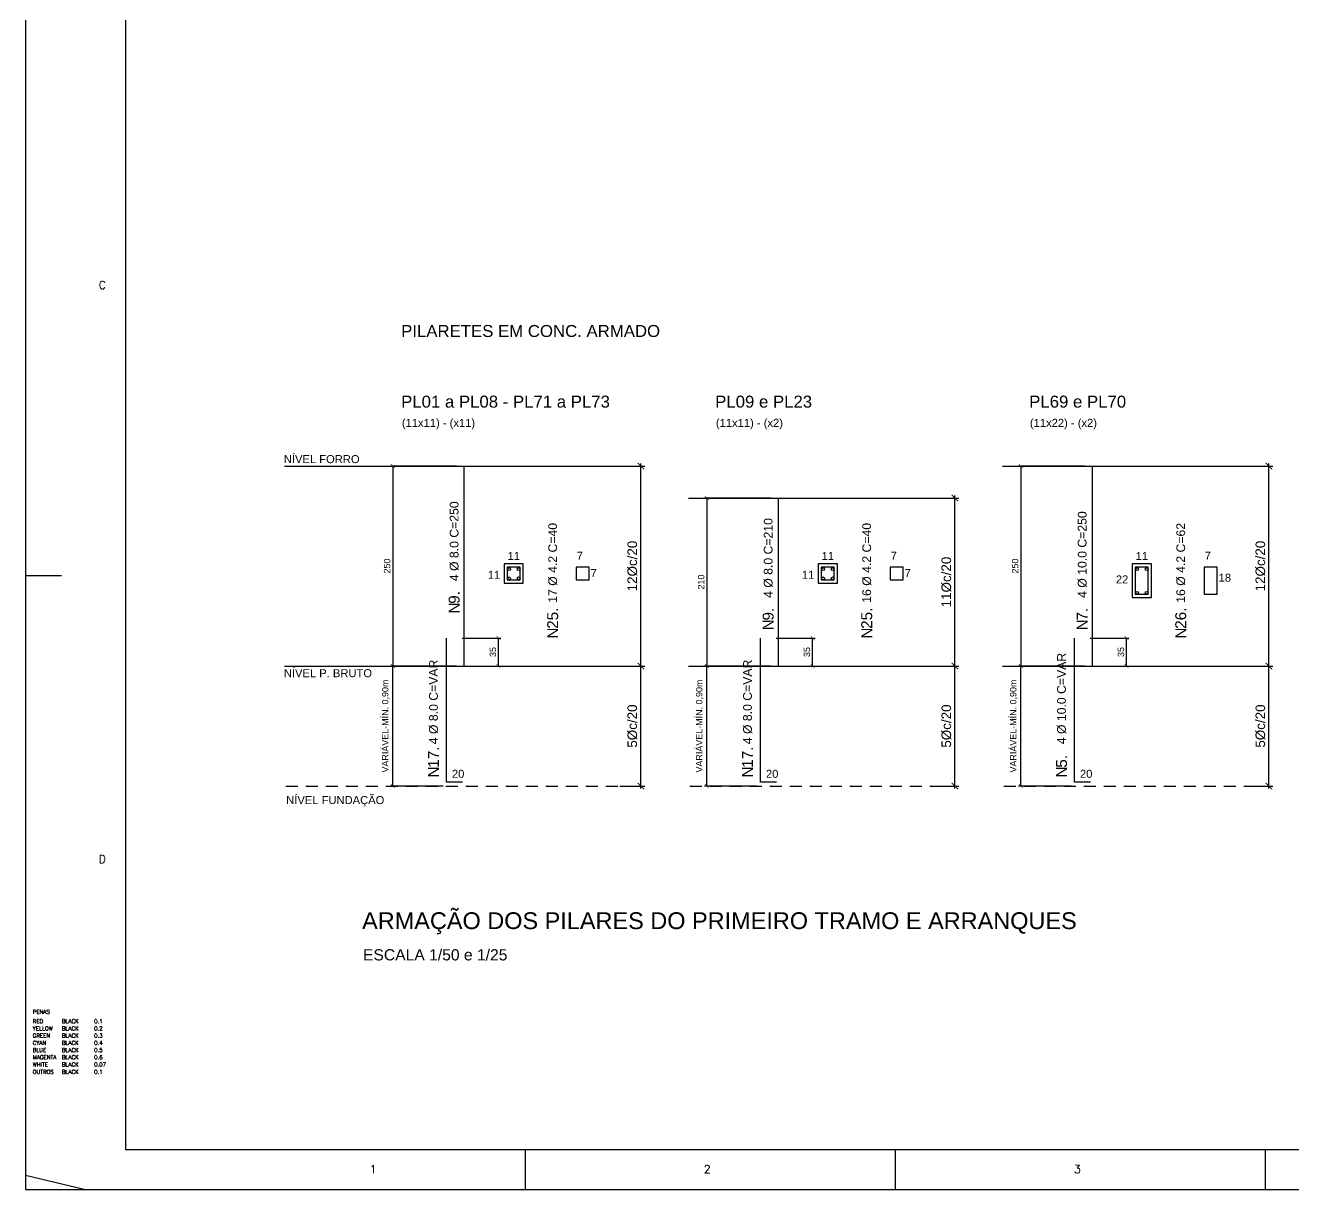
# Model space of a CAD drawing. Header units: millimetres. Extents: x 3659 to 3792, y 1361 to 1391.
# Drawn here: x 3736.16 to 3752.02, y 1360.95 to 1375.5 of the extents above; entities that cross this region are included whole.
import ezdxf
from ezdxf.enums import TextEntityAlignment as Align

# ---------------------------------------------------------------- set-up
doc = ezdxf.new("R2010")
doc.units = ezdxf.units.MM
doc.linetypes.add('HIDDENX2', pattern=[0.75, 0.5, -0.25])
for name, color, linetype in [('Armadura', 5, 'Continuous'), ('Cota', 7, 'Continuous'), ('DESCR-FERRO', 2, 'Continuous'), ('Ferragem', 4, 'Continuous'), ('Forma', 2, 'Continuous'), ('MATRIZ', 8, 'Continuous'), ('Moldura', 2, 'Continuous'), ('PILAR', 5, 'Continuous'), ('T-POSIÇÃO', 3, 'Continuous'), ('Texto 1', 2, 'Continuous'), ('Texto 2', 4, 'Continuous')]:
    doc.layers.add(name, color=color, linetype=linetype)
doc.styles.add('maloca 1', font='romans.shx')
doc.styles.add('ROMANS', font='arial.ttf')
doc.styles.get("Standard").update_dxf_attribs({"font": 'arial.ttf'})
doc.dimstyles.new('ESC-50JR', dxfattribs={"dimtxt": 0.1, "dimasz": 0.05, "dimexe": 0.03, "dimexo": 0, "dimgap": 0.03, "dimtad": 1, "dimlfac": 100, "dimdsep": 46, "dimtxsty": 'ROMANS', "dimblk1": 'DOTSMALL', "dimblk2": 'DOTSMALL', "dimsah": 1, "dimcen": 0.09, "dimclrd": 1, "dimclre": 1, "dimclrt": 2, "dimadec": 0, "dimazin": 0, "dimtfac": 1, "dimtdec": 4, "dimtmove": 0, "dimatfit": 3, "dimldrblk": 'DOTSMALL', "dimfxl": 0, "dimtolj": 1, "dimtzin": 0, "dimarcsym": 0})
doc.dimstyles.new('ISO-25', dxfattribs={"dimtxt": 2.5, "dimasz": 2.5, "dimexe": 1.25, "dimexo": 0.625, "dimtad": 1, "dimtxsty": 'Standard', "dimcen": 2.5, "dimadec": 0, "dimazin": 0, "dimtfac": 1, "dimtmove": 0, "dimatfit": 3, "dimfxl": 0, "dimarcsym": 0})

# ---------------------------------------------------------------- blocks, each defined once
blk = doc.blocks.new('_ArchTick')
at = {"color": 0, "linetype": 'ByBlock', "const_width": 0.15}
blk.add_lwpolyline([(-0.5, -0.5), (0.5, 0.5)], dxfattribs=at)
blk = doc.blocks.new('*D120')
at = {"color": 1, "lineweight": -2, "transparency": 16777216}
for p, q in [((3741.384, 1367.493), (3740.726, 1367.493)), ((3740.756, 1365.993), (3740.756, 1367.493)), ((3741.384, 1365.993), (3740.726, 1365.993))]:
    blk.add_line(p, q, dxfattribs=at)
at = {"layer": 'DEFPOINTS', "color": 0, "transparency": 16777216}
for p in [(3740.756, 1367.493), (3741.384, 1367.493), (3741.384, 1365.993)]:
    blk.add_point(p, dxfattribs=at)
at = {"color": 1, "lineweight": -2, "transparency": 16777216, "xscale": 0.05, "yscale": 0.05, "zscale": 0.05}
for p, rotation in [((3740.756, 1367.493), 90), ((3740.756, 1365.993), 270)]:
    blk.add_blockref('_ArchTick', p, dxfattribs=dict(at, rotation=rotation))
at = {"color": 2, "transparency": 16777216, "insert": (3740.668, 1366.743), "char_height": 0.08, "attachment_point": 5, "rotation": 90, "style": 'ROMANS'}
blk.add_mtext('\\A1;VARIÁVEL-MÍN. 0,90m', dxfattribs=at)
blk = doc.blocks.new('_DOTSMALL')
at = {"color": 0, "linetype": 'ByBlock', "const_width": 0.5}
blk.add_lwpolyline([(-0.0625, 0, 1), (0.0625, 0, 1)], format="xyb", close=True, dxfattribs=at)
blk = doc.blocks.new('*D121')
at = {"color": 1, "lineweight": -2, "transparency": 16777216}
for p, q in [((3741.554, 1369.993), (3740.726, 1369.993)), ((3740.756, 1369.993), (3740.756, 1367.493)), ((3741.554, 1367.493), (3740.726, 1367.493))]:
    blk.add_line(p, q, dxfattribs=at)
at = {"layer": 'DEFPOINTS', "color": 0, "transparency": 16777216}
for p in [(3741.554, 1369.993), (3740.756, 1367.493), (3741.554, 1367.493)]:
    blk.add_point(p, dxfattribs=at)
at = {"color": 1, "lineweight": -2, "transparency": 16777216, "xscale": 0.05, "yscale": 0.05, "zscale": 0.05}
for p, rotation in [((3740.756, 1369.993), 90), ((3740.756, 1367.493), 270)]:
    blk.add_blockref('_ArchTick', p, dxfattribs=dict(at, rotation=rotation))
at = {"color": 2, "transparency": 16777216, "insert": (3740.685, 1368.743), "char_height": 0.08, "attachment_point": 5, "rotation": 90, "style": 'ROMANS'}
blk.add_mtext('\\A1;250', dxfattribs=at)
blk = doc.blocks.new('*D122')
at = {"color": 1, "lineweight": -2, "transparency": 16777216}
for p, q in [((3741.621, 1367.843), (3742.108, 1367.843)), ((3742.078, 1367.493), (3742.078, 1367.843)), ((3741.621, 1367.493), (3742.108, 1367.493))]:
    blk.add_line(p, q, dxfattribs=at)
at = {"layer": 'DEFPOINTS', "color": 0, "transparency": 16777216}
for p in [(3741.621, 1367.843), (3742.078, 1367.843), (3741.621, 1367.493)]:
    blk.add_point(p, dxfattribs=at)
at = {"color": 1, "lineweight": -2, "transparency": 16777216, "xscale": 0.05, "yscale": 0.05, "zscale": 0.05}
for p, rotation in [((3742.078, 1367.843), 90), ((3742.078, 1367.493), 270)]:
    blk.add_blockref('_ArchTick', p, dxfattribs=dict(at, rotation=rotation))
at = {"color": 2, "transparency": 16777216, "insert": (3742.007, 1367.668), "char_height": 0.08, "attachment_point": 5, "rotation": 90, "style": 'ROMANS'}
blk.add_mtext('\\A1;35', dxfattribs=at)
blk = doc.blocks.new('FERRO')
at = {"layer": 'DESCR-FERRO', "style": 'ROMANS', "flags": 1}
blk.add_attdef('REPETICAO', (6.94, 1.92), '', height=2, dxfattribs=at)
at = {"layer": 'DESCR-FERRO', "style": 'ROMANS'}
blk.add_attdef('DESCRICAO', (6.94, -1), '', height=2, dxfattribs=at)
at = {"layer": 'T-POSIÇÃO', "style": 'ROMANS'}
blk.add_text('N', height=2.5, dxfattribs=at).set_placement((0, 0), align=Align.MIDDLE)
blk.add_attdef('00', (0.98, -1.25), '', height=2.5, dxfattribs=at)
blk = doc.blocks.new('*D123')
at = {"layer": 'Cota', "color": 1, "lineweight": -2, "transparency": 16777216}
for p, q in [((3743.593, 1367.493), (3743.906, 1367.493)), ((3743.856, 1365.963), (3743.856, 1367.523)), ((3743.593, 1365.993), (3743.906, 1365.993))]:
    blk.add_line(p, q, dxfattribs=at)
at = {"layer": 'DEFPOINTS', "color": 0, "transparency": 16777216}
for p in [(3743.563, 1367.493), (3743.856, 1367.493), (3743.563, 1365.993)]:
    blk.add_point(p, dxfattribs=at)
at = {"layer": 'Cota', "color": 1, "lineweight": -2, "transparency": 16777216, "xscale": 0.08, "yscale": 0.08, "zscale": 0.08}
for p, rotation in [((3743.856, 1367.493), 90), ((3743.856, 1365.993), 270)]:
    blk.add_blockref('_ArchTick', p, dxfattribs=dict(at, rotation=rotation))
at = {"layer": 'Cota', "color": 2, "transparency": 16777216, "insert": (3743.751, 1366.743), "char_height": 0.12, "attachment_point": 5, "rotation": 90, "style": 'ROMANS'}
blk.add_mtext('5%%Cc/20', dxfattribs=at)
blk = doc.blocks.new('*D124')
at = {"layer": 'Cota', "color": 1, "lineweight": -2, "transparency": 16777216}
for p, q in [((3743.593, 1369.993), (3743.906, 1369.993)), ((3743.856, 1367.463), (3743.856, 1370.023)), ((3743.593, 1367.493), (3743.906, 1367.493))]:
    blk.add_line(p, q, dxfattribs=at)
at = {"layer": 'DEFPOINTS', "color": 0, "transparency": 16777216}
for p in [(3743.563, 1369.993), (3743.856, 1369.993), (3743.563, 1367.493)]:
    blk.add_point(p, dxfattribs=at)
at = {"layer": 'Cota', "color": 1, "lineweight": -2, "transparency": 16777216, "xscale": 0.08, "yscale": 0.08, "zscale": 0.08}
for p, rotation in [((3743.856, 1369.993), 90), ((3743.856, 1367.493), 270)]:
    blk.add_blockref('_ArchTick', p, dxfattribs=dict(at, rotation=rotation))
at = {"layer": 'Cota', "color": 2, "transparency": 16777216, "insert": (3743.751, 1368.743), "char_height": 0.12, "attachment_point": 5, "rotation": 90, "style": 'ROMANS'}
blk.add_mtext('12%%Cc/20', dxfattribs=at)
blk = doc.blocks.new('*D128')
at = {"color": 1, "lineweight": -2, "transparency": 16777216}
for p, q in [((3745.309, 1367.493), (3744.651, 1367.493)), ((3744.681, 1365.993), (3744.681, 1367.493)), ((3745.309, 1365.993), (3744.651, 1365.993))]:
    blk.add_line(p, q, dxfattribs=at)
at = {"layer": 'DEFPOINTS', "color": 0, "transparency": 16777216}
for p in [(3744.681, 1367.493), (3745.309, 1367.493), (3745.309, 1365.993)]:
    blk.add_point(p, dxfattribs=at)
at = {"color": 1, "lineweight": -2, "transparency": 16777216, "xscale": 0.05, "yscale": 0.05, "zscale": 0.05}
for p, rotation in [((3744.681, 1367.493), 90), ((3744.681, 1365.993), 270)]:
    blk.add_blockref('_ArchTick', p, dxfattribs=dict(at, rotation=rotation))
at = {"color": 2, "transparency": 16777216, "insert": (3744.593, 1366.743), "char_height": 0.08, "attachment_point": 5, "rotation": 90, "style": 'ROMANS'}
blk.add_mtext('\\A1;VARIÁVEL-MÍN. 0,90m', dxfattribs=at)
blk = doc.blocks.new('*D129')
at = {"color": 1, "lineweight": -2, "transparency": 16777216}
for p, q in [((3745.479, 1369.593), (3744.651, 1369.593)), ((3744.681, 1369.593), (3744.681, 1367.493)), ((3745.479, 1367.493), (3744.651, 1367.493))]:
    blk.add_line(p, q, dxfattribs=at)
at = {"layer": 'DEFPOINTS', "color": 0, "transparency": 16777216}
for p in [(3745.479, 1369.593), (3744.681, 1367.493), (3745.479, 1367.493)]:
    blk.add_point(p, dxfattribs=at)
at = {"color": 1, "lineweight": -2, "transparency": 16777216, "xscale": 0.05, "yscale": 0.05, "zscale": 0.05}
for p, rotation in [((3744.681, 1369.593), 90), ((3744.681, 1367.493), 270)]:
    blk.add_blockref('_ArchTick', p, dxfattribs=dict(at, rotation=rotation))
at = {"color": 2, "transparency": 16777216, "insert": (3744.61, 1368.543), "char_height": 0.08, "attachment_point": 5, "rotation": 90, "style": 'ROMANS'}
blk.add_mtext('\\A1;210', dxfattribs=at)
blk = doc.blocks.new('*D125')
at = {"color": 1, "lineweight": -2, "transparency": 16777216}
for p, q in [((3745.546, 1367.843), (3746.033, 1367.843)), ((3746.003, 1367.493), (3746.003, 1367.843)), ((3745.546, 1367.493), (3746.033, 1367.493))]:
    blk.add_line(p, q, dxfattribs=at)
at = {"layer": 'DEFPOINTS', "color": 0, "transparency": 16777216}
for p in [(3745.546, 1367.843), (3746.003, 1367.843), (3745.546, 1367.493)]:
    blk.add_point(p, dxfattribs=at)
at = {"color": 1, "lineweight": -2, "transparency": 16777216, "xscale": 0.05, "yscale": 0.05, "zscale": 0.05}
for p, rotation in [((3746.003, 1367.843), 90), ((3746.003, 1367.493), 270)]:
    blk.add_blockref('_ArchTick', p, dxfattribs=dict(at, rotation=rotation))
at = {"color": 2, "transparency": 16777216, "insert": (3745.932, 1367.668), "char_height": 0.08, "attachment_point": 5, "rotation": 90, "style": 'ROMANS'}
blk.add_mtext('\\A1;35', dxfattribs=at)
blk = doc.blocks.new('*D126')
at = {"layer": 'Cota', "color": 1, "lineweight": -2, "transparency": 16777216}
for p, q in [((3747.518, 1367.493), (3747.831, 1367.493)), ((3747.781, 1365.963), (3747.781, 1367.523)), ((3747.518, 1365.993), (3747.831, 1365.993))]:
    blk.add_line(p, q, dxfattribs=at)
at = {"layer": 'DEFPOINTS', "color": 0, "transparency": 16777216}
for p in [(3747.488, 1367.493), (3747.781, 1367.493), (3747.488, 1365.993)]:
    blk.add_point(p, dxfattribs=at)
at = {"layer": 'Cota', "color": 1, "lineweight": -2, "transparency": 16777216, "xscale": 0.08, "yscale": 0.08, "zscale": 0.08}
for p, rotation in [((3747.781, 1367.493), 90), ((3747.781, 1365.993), 270)]:
    blk.add_blockref('_ArchTick', p, dxfattribs=dict(at, rotation=rotation))
at = {"layer": 'Cota', "color": 2, "transparency": 16777216, "insert": (3747.676, 1366.743), "char_height": 0.12, "attachment_point": 5, "rotation": 90, "style": 'ROMANS'}
blk.add_mtext('5%%Cc/20', dxfattribs=at)
blk = doc.blocks.new('*D127')
at = {"layer": 'Cota', "color": 1, "lineweight": -2, "transparency": 16777216}
for p, q in [((3747.781, 1367.463), (3747.781, 1369.623)), ((3747.518, 1369.593), (3747.831, 1369.593)), ((3747.518, 1367.493), (3747.831, 1367.493))]:
    blk.add_line(p, q, dxfattribs=at)
at = {"layer": 'DEFPOINTS', "color": 0, "transparency": 16777216}
for p in [(3747.488, 1369.593), (3747.781, 1369.593), (3747.488, 1367.493)]:
    blk.add_point(p, dxfattribs=at)
at = {"layer": 'Cota', "color": 1, "lineweight": -2, "transparency": 16777216, "xscale": 0.08, "yscale": 0.08, "zscale": 0.08}
for p, rotation in [((3747.781, 1369.593), 90), ((3747.781, 1367.493), 270)]:
    blk.add_blockref('_ArchTick', p, dxfattribs=dict(at, rotation=rotation))
at = {"layer": 'Cota', "color": 2, "transparency": 16777216, "insert": (3747.676, 1368.543), "char_height": 0.12, "attachment_point": 5, "rotation": 90, "style": 'ROMANS'}
blk.add_mtext('11%%Cc/20', dxfattribs=at)
blk = doc.blocks.new('*D130')
at = {"color": 1, "lineweight": -2, "transparency": 16777216}
for p, q in [((3749.234, 1367.493), (3748.576, 1367.493)), ((3748.606, 1365.993), (3748.606, 1367.493)), ((3749.234, 1365.993), (3748.576, 1365.993))]:
    blk.add_line(p, q, dxfattribs=at)
at = {"layer": 'DEFPOINTS', "color": 0, "transparency": 16777216}
for p in [(3748.606, 1367.493), (3749.234, 1367.493), (3749.234, 1365.993)]:
    blk.add_point(p, dxfattribs=at)
at = {"color": 1, "lineweight": -2, "transparency": 16777216, "xscale": 0.05, "yscale": 0.05, "zscale": 0.05}
for p, rotation in [((3748.606, 1367.493), 90), ((3748.606, 1365.993), 270)]:
    blk.add_blockref('_ArchTick', p, dxfattribs=dict(at, rotation=rotation))
at = {"color": 2, "transparency": 16777216, "insert": (3748.518, 1366.743), "char_height": 0.08, "attachment_point": 5, "rotation": 90, "style": 'ROMANS'}
blk.add_mtext('\\A1;VARIÁVEL-MÍN. 0,90m', dxfattribs=at)
blk = doc.blocks.new('*D131')
at = {"color": 1, "lineweight": -2, "transparency": 16777216}
for p, q in [((3749.403, 1369.993), (3748.576, 1369.993)), ((3748.606, 1369.993), (3748.606, 1367.493)), ((3749.403, 1367.493), (3748.576, 1367.493))]:
    blk.add_line(p, q, dxfattribs=at)
at = {"layer": 'DEFPOINTS', "color": 0, "transparency": 16777216}
for p in [(3749.403, 1369.993), (3748.606, 1367.493), (3749.403, 1367.493)]:
    blk.add_point(p, dxfattribs=at)
at = {"color": 1, "lineweight": -2, "transparency": 16777216, "xscale": 0.05, "yscale": 0.05, "zscale": 0.05}
for p, rotation in [((3748.606, 1369.993), 90), ((3748.606, 1367.493), 270)]:
    blk.add_blockref('_ArchTick', p, dxfattribs=dict(at, rotation=rotation))
at = {"color": 2, "transparency": 16777216, "insert": (3748.535, 1368.743), "char_height": 0.08, "attachment_point": 5, "rotation": 90, "style": 'ROMANS'}
blk.add_mtext('\\A1;250', dxfattribs=at)
blk = doc.blocks.new('*D132')
at = {"color": 1, "lineweight": -2, "transparency": 16777216}
for p, q in [((3749.471, 1367.843), (3749.957, 1367.843)), ((3749.927, 1367.493), (3749.927, 1367.843)), ((3749.471, 1367.493), (3749.957, 1367.493))]:
    blk.add_line(p, q, dxfattribs=at)
at = {"layer": 'DEFPOINTS', "color": 0, "transparency": 16777216}
for p in [(3749.471, 1367.843), (3749.927, 1367.843), (3749.471, 1367.493)]:
    blk.add_point(p, dxfattribs=at)
at = {"color": 1, "lineweight": -2, "transparency": 16777216, "xscale": 0.05, "yscale": 0.05, "zscale": 0.05}
for p, rotation in [((3749.927, 1367.843), 90), ((3749.927, 1367.493), 270)]:
    blk.add_blockref('_ArchTick', p, dxfattribs=dict(at, rotation=rotation))
at = {"color": 2, "transparency": 16777216, "insert": (3749.857, 1367.668), "char_height": 0.08, "attachment_point": 5, "rotation": 90, "style": 'ROMANS'}
blk.add_mtext('\\A1;35', dxfattribs=at)
blk = doc.blocks.new('*D133')
at = {"layer": 'Cota', "color": 1, "lineweight": -2, "transparency": 16777216}
for p, q in [((3751.443, 1367.493), (3751.756, 1367.493)), ((3751.706, 1365.963), (3751.706, 1367.523)), ((3751.443, 1365.993), (3751.756, 1365.993))]:
    blk.add_line(p, q, dxfattribs=at)
at = {"layer": 'DEFPOINTS', "color": 0, "transparency": 16777216}
for p in [(3751.413, 1367.493), (3751.706, 1367.493), (3751.413, 1365.993)]:
    blk.add_point(p, dxfattribs=at)
at = {"layer": 'Cota', "color": 1, "lineweight": -2, "transparency": 16777216, "xscale": 0.08, "yscale": 0.08, "zscale": 0.08}
for p, rotation in [((3751.706, 1367.493), 90), ((3751.706, 1365.993), 270)]:
    blk.add_blockref('_ArchTick', p, dxfattribs=dict(at, rotation=rotation))
at = {"layer": 'Cota', "color": 2, "transparency": 16777216, "insert": (3751.601, 1366.743), "char_height": 0.12, "attachment_point": 5, "rotation": 90, "style": 'ROMANS'}
blk.add_mtext('5%%Cc/20', dxfattribs=at)
blk = doc.blocks.new('*D134')
at = {"layer": 'Cota', "color": 1, "lineweight": -2, "transparency": 16777216}
for p, q in [((3751.443, 1369.993), (3751.756, 1369.993)), ((3751.706, 1367.463), (3751.706, 1370.023)), ((3751.443, 1367.493), (3751.756, 1367.493))]:
    blk.add_line(p, q, dxfattribs=at)
at = {"layer": 'DEFPOINTS', "color": 0, "transparency": 16777216}
for p in [(3751.413, 1369.993), (3751.706, 1369.993), (3751.413, 1367.493)]:
    blk.add_point(p, dxfattribs=at)
at = {"layer": 'Cota', "color": 1, "lineweight": -2, "transparency": 16777216, "xscale": 0.08, "yscale": 0.08, "zscale": 0.08}
for p, rotation in [((3751.706, 1369.993), 90), ((3751.706, 1367.493), 270)]:
    blk.add_blockref('_ArchTick', p, dxfattribs=dict(at, rotation=rotation))
at = {"layer": 'Cota', "color": 2, "transparency": 16777216, "insert": (3751.601, 1368.743), "char_height": 0.12, "attachment_point": 5, "rotation": 90, "style": 'ROMANS'}
blk.add_mtext('12%%Cc/20', dxfattribs=at)

msp = doc.modelspace()

# ---------------------------------------------------------------- linework, layer by layer
at = {"layer": 'Ferragem'}
for points in [[(3741.649824, 1367.492865), (3741.649824, 1367.492865), (3741.649824, 1369.992865)], [(3749.499652, 1367.492865), (3749.499652, 1367.492865), (3749.499652, 1369.992865)], [(3745.574738, 1367.492865), (3745.574738, 1367.492865), (3745.574738, 1369.592865)], [(3741.625283, 1366.041265), (3741.425283, 1366.041265), (3741.425283, 1367.842865)], [(3745.550197, 1366.041265), (3745.350197, 1366.041265), (3745.350197, 1367.842865)], [(3749.475111, 1366.041265), (3749.275111, 1366.041265), (3749.275111, 1367.842865)]]:
    msp.add_lwpolyline(points, dxfattribs=at)
for points in [[(3742.186394, 1368.570604), (3742.347272, 1368.570604), (3742.347272, 1368.730604), (3742.186394, 1368.730604)], [(3743.048624, 1368.570604), (3743.209502, 1368.570604), (3743.209502, 1368.730604), (3743.048624, 1368.730604)], [(3746.111308, 1368.570604), (3746.272186, 1368.570604), (3746.272186, 1368.730604), (3746.111308, 1368.730604)], [(3746.973538, 1368.570604), (3747.134416, 1368.570604), (3747.134416, 1368.730604), (3746.973538, 1368.730604)], [(3750.036222, 1368.390604), (3750.1971, 1368.390604), (3750.1971, 1368.730604), (3750.036222, 1368.730604)], [(3750.898451, 1368.390604), (3751.05933, 1368.390604), (3751.05933, 1368.730604), (3750.898451, 1368.730604)]]:
    msp.add_lwpolyline(points, close=True, dxfattribs=at)
for centre in [(3742.208594, 1368.705432), (3742.328894, 1368.705432), (3746.133508, 1368.705432), (3746.253808, 1368.705432), (3750.058422, 1368.705432), (3750.178722, 1368.705432), (3742.208594, 1368.588815), (3742.328894, 1368.588815), (3746.133508, 1368.588815), (3746.253808, 1368.588815), (3750.058422, 1368.408815), (3750.178722, 1368.408815)]:
    msp.add_circle(centre, 0.0175, dxfattribs=at)
at = {"layer": 'Forma'}
for points in [[(3742.146394, 1368.530604), (3742.387272, 1368.530604), (3742.387272, 1368.770604), (3742.146394, 1368.770604)], [(3746.071308, 1368.530604), (3746.312186, 1368.530604), (3746.312186, 1368.770604), (3746.071308, 1368.770604)], [(3749.996222, 1368.350604), (3750.2371, 1368.350604), (3750.2371, 1368.770604), (3749.996222, 1368.770604)]]:
    msp.add_lwpolyline(points, close=True, dxfattribs=at)
at = {"layer": 'Moldura', "color": 1}
for p, q in [((3736.163253, 1368.623453), (3736.613253, 1368.623453)), ((3742.408571, 1361.448453), (3742.408571, 1360.948453)), ((3747.033571, 1361.448453), (3747.033571, 1360.948453)), ((3751.658571, 1361.448453), (3751.658571, 1360.948453))]:
    msp.add_line(p, q, dxfattribs=at)
msp.add_lwpolyline([(3736.163253, 1360.948453), (3792.038253, 1360.948453), (3792.038253, 1390.648453), (3736.163253, 1390.648453)], close=True, dxfattribs=at)
msp.add_lwpolyline([(3736.913253, 1390.648453), (3736.913253, 1375.798453), (3736.163253, 1375.616468), (3736.163253, 1361.130438), (3736.913253, 1360.948453)], dxfattribs=at)
at = {"layer": 'Moldura', "color": 6}
msp.add_lwpolyline([(3737.413253, 1361.448453), (3791.538253, 1361.448453), (3791.538253, 1390.148453), (3737.413253, 1390.148453)], close=True, dxfattribs=at)
at = {"layer": 'PILAR', "color": 2, "linetype": 'Continuous'}
for p, q in [((3739.402988, 1369.992865), (3743.855815, 1369.992865)), ((3748.375926, 1369.992865), (3751.705643, 1369.992865)), ((3744.451012, 1369.592865), (3747.780729, 1369.592865)), ((3739.402988, 1367.492865), (3743.749272, 1367.492865)), ((3744.451012, 1367.492865), (3747.674186, 1367.492865)), ((3748.375926, 1367.492865), (3751.5991, 1367.492865))]:
    msp.add_line(p, q, dxfattribs=at)
at = {"layer": 'PILAR', "color": 2, "linetype": 'HIDDENX2', "ltscale": 0.3}
for p, q in [((3739.418297, 1365.992865), (3743.749272, 1365.992865)), ((3744.466321, 1365.992865), (3747.674186, 1365.992865)), ((3748.391235, 1365.992865), (3751.5991, 1365.992865))]:
    msp.add_line(p, q, dxfattribs=at)

# ---------------------------------------------------------------- block references
at = {"layer": 'Armadura'}
ref = msp.add_blockref('FERRO', (3741.522201, 1368.217499), dxfattribs=dict(at, xscale=0.0546875000015916, yscale=0.0546875000015916, zscale=0.0546875000015916, rotation=90.0000000000002))
ref.add_attrib('00', '9.', (3741.59056, 1368.270988), dxfattribs={"layer": 'T-POSIÇÃO', "height": 0.1367188, "rotation": 90, "style": 'ROMANS'})
ref.add_attrib('DESCRICAO', '4 %%C 8.0 C=250', (3741.576888, 1368.553931), dxfattribs={"layer": 'DESCR-FERRO', "color": 2, "height": 0.109375, "rotation": 90, "style": 'ROMANS'})
ref = msp.add_blockref('FERRO', (3745.447115, 1368.008434), dxfattribs=dict(at, xscale=0.0546875000015916, yscale=0.0546875000015916, zscale=0.0546875000015916, rotation=90.0000000000002))
ref.add_attrib('00', '9.', (3745.515474, 1368.061922), dxfattribs={"layer": 'T-POSIÇÃO', "height": 0.1367188, "rotation": 90, "style": 'ROMANS'})
ref.add_attrib('DESCRICAO', '4 %%C 8.0 C=210', (3745.501802, 1368.344865), dxfattribs={"layer": 'DESCR-FERRO', "color": 2, "height": 0.109375, "rotation": 90, "style": 'ROMANS'})
ref = msp.add_blockref('FERRO', (3749.372029, 1368.008434), dxfattribs=dict(at, xscale=0.0546875000015916, yscale=0.0546875000015916, zscale=0.0546875000015916, rotation=90.0000000000002))
ref.add_attrib('00', '7.', (3749.440388, 1368.061922), dxfattribs={"layer": 'T-POSIÇÃO', "height": 0.1367188, "rotation": 90, "style": 'ROMANS'})
ref.add_attrib('DESCRICAO', '4 %%C 10.0 C=250', (3749.426716, 1368.344865), dxfattribs={"layer": 'DESCR-FERRO', "color": 2, "height": 0.109375, "rotation": 90, "style": 'ROMANS'})
ref = msp.add_blockref('FERRO', (3742.754053, 1367.904748, -3.08), dxfattribs=dict(at, xscale=0.0546875000015916, yscale=0.0546875000015916, zscale=0.0546875000015916, rotation=90.0000000000002))
ref.add_attrib('00', '25.', (3742.822412, 1367.958236, -3.08), dxfattribs={"layer": 'T-POSIÇÃO', "height": 0.1367188, "rotation": 90, "style": 'ROMANS'})
ref.add_attrib('DESCRICAO', '17 %%C 4.2 C=40', (3742.80874, 1368.28402, -3.08), dxfattribs={"layer": 'DESCR-FERRO', "color": 2, "height": 0.109375, "rotation": 90, "style": 'ROMANS'})
ref = msp.add_blockref('FERRO', (3746.678967, 1367.904748, -3.08), dxfattribs=dict(at, xscale=0.0546875000015916, yscale=0.0546875000015916, zscale=0.0546875000015916, rotation=90.0000000000002))
ref.add_attrib('00', '25.', (3746.747326, 1367.958236, -3.08), dxfattribs={"layer": 'T-POSIÇÃO', "height": 0.1367188, "rotation": 90, "style": 'ROMANS'})
ref.add_attrib('DESCRICAO', '16 %%C 4.2 C=40', (3746.733654, 1368.28402, -3.08), dxfattribs={"layer": 'DESCR-FERRO', "color": 2, "height": 0.109375, "rotation": 90, "style": 'ROMANS'})
ref = msp.add_blockref('FERRO', (3750.603881, 1367.904748, -3.08), dxfattribs=dict(at, xscale=0.0546875000015916, yscale=0.0546875000015916, zscale=0.0546875000015916, rotation=90.0000000000002))
ref.add_attrib('00', '26.', (3750.67224, 1367.958236, -3.08), dxfattribs={"layer": 'T-POSIÇÃO', "height": 0.1367188, "rotation": 90, "style": 'ROMANS'})
ref.add_attrib('DESCRICAO', '16 %%C 4.2 C=62', (3750.658568, 1368.28402, -3.08), dxfattribs={"layer": 'DESCR-FERRO', "color": 2, "height": 0.109375, "rotation": 90, "style": 'ROMANS'})
ref = msp.add_blockref('FERRO', (3741.263917, 1366.168755), dxfattribs=dict(at, xscale=0.0546875000015916, yscale=0.0546875000015916, zscale=0.0546875000015916, rotation=90.0000000000002))
ref.add_attrib('00', '17.', (3741.332277, 1366.222243), dxfattribs={"layer": 'T-POSIÇÃO', "height": 0.1367188, "rotation": 90, "style": 'ROMANS'})
ref.add_attrib('DESCRICAO', '4 %%C 8.0 C=VAR', (3741.318605, 1366.515854), dxfattribs={"layer": 'DESCR-FERRO', "color": 2, "height": 0.109375, "rotation": 90, "style": 'ROMANS'})
ref = msp.add_blockref('FERRO', (3745.188831, 1366.168755), dxfattribs=dict(at, xscale=0.0546875000015916, yscale=0.0546875000015916, zscale=0.0546875000015916, rotation=90.0000000000002))
ref.add_attrib('00', '17.', (3745.257191, 1366.222243), dxfattribs={"layer": 'T-POSIÇÃO', "height": 0.1367188, "rotation": 90, "style": 'ROMANS'})
ref.add_attrib('DESCRICAO', '4 %%C 8.0 C=VAR', (3745.243519, 1366.515854), dxfattribs={"layer": 'DESCR-FERRO', "color": 2, "height": 0.109375, "rotation": 90, "style": 'ROMANS'})
ref = msp.add_blockref('FERRO', (3749.113745, 1366.168755), dxfattribs=dict(at, xscale=0.0546875000015916, yscale=0.0546875000015916, zscale=0.0546875000015916, rotation=90.0000000000002))
ref.add_attrib('00', '5.', (3749.182105, 1366.222243), dxfattribs={"layer": 'T-POSIÇÃO', "height": 0.1367188, "rotation": 90, "style": 'ROMANS'})
ref.add_attrib('DESCRICAO', '4 %%C 10.0 C=VAR', (3749.168433, 1366.515854), dxfattribs={"layer": 'DESCR-FERRO', "color": 2, "height": 0.109375, "rotation": 90, "style": 'ROMANS'})

# ---------------------------------------------------------------- texts
at = {"color": 4, "style": 'ROMANS'}
msp.add_text('ARMAÇÃO DOS PILARES DO PRIMEIRO TRAMO E ARRANQUES', height=0.21, dxfattribs=at).set_placement((3740.372057, 1364.205187))
at = {"layer": 'DEFPOINTS', "style": 'maloca 1'}
msp.add_text('PENAS ', height=0.05, dxfattribs=at).set_placement((3736.255236, 1363.145312))
at = {"layer": 'DEFPOINTS', "color": 2, "style": 'maloca 1'}
for s, p in [('YELLOW', (3736.255236, 1362.938029)), ('BLACK', (3736.620157, 1362.938029)), ('0.2', (3737.022449, 1362.938029))]:
    msp.add_text(s, height=0.05, dxfattribs=at).set_placement(p)
at = {"layer": 'DEFPOINTS', "color": 1, "style": 'maloca 1'}
for s, p in [('RED', (3736.255236, 1363.027982)), ('BLACK', (3736.620157, 1363.027982)), ('0.1', (3737.022449, 1363.027982))]:
    msp.add_text(s, height=0.05, dxfattribs=at).set_placement(p)
at = {"layer": 'DEFPOINTS', "color": 3, "style": 'maloca 1'}
for s, p in [('GREEN', (3736.255236, 1362.848076)), ('BLACK', (3736.620157, 1362.848076)), ('0.3', (3737.022449, 1362.848076))]:
    msp.add_text(s, height=0.05, dxfattribs=at).set_placement(p)
at = {"layer": 'DEFPOINTS', "color": 4, "style": 'maloca 1'}
for s, p in [('CYAN', (3736.255236, 1362.758123)), ('BLACK', (3736.620157, 1362.758123)), ('0.4', (3737.022449, 1362.758123))]:
    msp.add_text(s, height=0.05, dxfattribs=at).set_placement(p)
at = {"layer": 'DEFPOINTS', "color": 5, "style": 'maloca 1'}
for s, p in [('BLUE', (3736.255236, 1362.668169)), ('BLACK', (3736.620157, 1362.668169)), ('0.5', (3737.022449, 1362.668169))]:
    msp.add_text(s, height=0.05, dxfattribs=at).set_placement(p)
at = {"layer": 'DEFPOINTS', "color": 7, "style": 'maloca 1'}
for s, p in [('WHITE', (3736.255236, 1362.488263)), ('BLACK', (3736.620157, 1362.488263)), ('0.07', (3737.022449, 1362.488263))]:
    msp.add_text(s, height=0.05, dxfattribs=at).set_placement(p)
at = {"layer": 'DEFPOINTS', "color": 6, "style": 'maloca 1'}
for s, p in [('MAGENTA', (3736.255236, 1362.578216)), ('BLACK', (3736.620157, 1362.578216)), ('0.6', (3737.022449, 1362.578216))]:
    msp.add_text(s, height=0.05, dxfattribs=at).set_placement(p)
at = {"layer": 'MATRIZ', "style": 'maloca 1'}
for s, p in [('OUTROS', (3736.255236, 1362.395405)), ('BLACK', (3736.620157, 1362.395405)), ('0.1', (3737.022449, 1362.395405))]:
    msp.add_text(s, height=0.05, dxfattribs=at).set_placement(p)
at = {"layer": 'Moldura', "color": 1, "style": 'maloca 1'}
for s, p in [('C', (3737.081164, 1372.205529)), ('D', (3737.081164, 1365.030529)), ('1', (3740.469071, 1361.154388)), ('2', (3744.64355, 1361.154388)), ('3', (3749.26855, 1361.154388))]:
    msp.add_text(s, height=0.1, dxfattribs=at).set_placement(p)
at = {"layer": 'Texto 1', "style": 'ROMANS'}
for s, height, p in [('NÍVEL FORRO', 0.1, (3739.393936, 1370.029651)), ('11', 0.1, (3742.190309, 1368.818431, -3.08)), ('7', 0.1, (3743.054571, 1368.822118, -3.08)), ('11', 0.1, (3746.115223, 1368.818431, -3.08)), ('7', 0.1, (3746.979485, 1368.822118, -3.08)), ('11', 0.1, (3750.040137, 1368.818431, -3.08)), ('7', 0.1, (3750.904399, 1368.822118, -3.08)), ('11', 0.1, (3741.943216, 1368.583356, -3.08)), ('7', 0.1, (3743.227917, 1368.604925, -3.08)), ('11', 0.1, (3745.86813, 1368.583356, -3.08)), ('7', 0.1, (3747.152831, 1368.604925, -3.08)), ('22', 0.1, (3749.793044, 1368.52599, -3.08)), ('18', 0.1, (3751.077745, 1368.547559, -3.08)), ('NÍVEL P. BRUTO', 0.1, (3739.393936, 1367.354139)), ('20', 0.1, (3741.494707, 1366.09647)), ('20', 0.1, (3745.419621, 1366.09647)), ('20', 0.1, (3749.344535, 1366.09647)), ('NÍVEL FUNDAÇÃO', 0.1, (3739.423643, 1365.768099)), ('ESCALA 1/50 e 1/25', 0.14, (3740.383666, 1363.813717))]:
    msp.add_text(s, height=height, dxfattribs=at).set_placement(p)
at = {"layer": 'Texto 2', "color": 3, "style": 'ROMANS'}
for s, p in [('PILARETES EM CONC. ARMADO', (3740.860159, 1371.606103, 3.08)), ('PL01 a PL08 - PL71 a PL73', (3740.860159, 1370.723161, 3.08)), ('PL09 e PL23', (3744.785073, 1370.723161, 3.08)), ('PL69 e PL70', (3748.709987, 1370.723161, 3.08))]:
    msp.add_text(s, height=0.15, dxfattribs=at).set_placement(p)
at = {"layer": 'Texto 2', "color": 2, "style": 'ROMANS'}
for s, p in [('(11x11) - (x11)', (3740.869171, 1370.483012)), ('(11x11) - (x2)', (3744.794085, 1370.483012)), ('(11x22) - (x2)', (3748.718999, 1370.483012))]:
    msp.add_text(s, height=0.1, dxfattribs=at).set_placement(p)

# ---------------------------------------------------------------- dimensions: what is measured, and where the dimension line sits
for base, p1, p2, picture, middle in [((3740.756199, 1367.492865), (3741.553598, 1369.992865), (3741.553598, 1367.492865), '*D121', (3740.685353, 1368.742865)), ((3748.606027, 1367.492865), (3749.403426, 1369.992865), (3749.403426, 1367.492865), '*D131', (3748.535181, 1368.742865)), ((3744.681113, 1367.492865), (3745.478512, 1369.592865), (3745.478512, 1367.492865), '*D129', (3744.610267, 1368.542865))]:
    dim = msp.add_linear_dim(base=base, p1=p1, p2=p2, angle=90, dimstyle='ESC-50JR', override={"dimtxt": 0.08, "dimdec": 1, "dimblk1": 'ArchTick', "dimblk2": 'ArchTick', "dimtmove": 1, "dimfxl": 0.18})
    dim.commit()
    dim.dimension.update_dxf_attribs({"geometry": picture, "text_midpoint": middle})
for p1, p2, picture, middle in [((3741.620832, 1367.492865), (3741.620832, 1367.842865), '*D122', (3742.006741, 1367.667865)), ((3745.545746, 1367.492865), (3745.545746, 1367.842865), '*D125', (3745.931655, 1367.667865)), ((3749.47066, 1367.492865), (3749.47066, 1367.842865), '*D132', (3749.856569, 1367.667865))]:
    dim = msp.add_aligned_dim(p1=p1, p2=p2, distance=-0.456782, dimstyle='ESC-50JR', override={"dimtxt": 0.08, "dimdec": 1, "dimblk1": 'ArchTick', "dimblk2": 'ArchTick', "dimtmove": 1, "dimfxl": 0.18})
    dim.commit()
    dim.dimension.update_dxf_attribs({"geometry": picture, "text_midpoint": middle})
for p1, p2, picture, middle in [((3741.384413, 1365.992865), (3741.384413, 1367.492865), '*D120', (3740.66819, 1366.742865)), ((3745.309327, 1365.992865), (3745.309327, 1367.492865), '*D128', (3744.593104, 1366.742865)), ((3749.234241, 1365.992865), (3749.234241, 1367.492865), '*D130', (3748.518018, 1366.742865))]:
    dim = msp.add_aligned_dim(p1=p1, p2=p2, distance=0.628215, text='VARIÁVEL-MÍN. 0,90m', dimstyle='ESC-50JR', override={"dimtxt": 0.08, "dimdec": 1, "dimblk1": 'ArchTick', "dimblk2": 'ArchTick', "dimtmove": 1, "dimfxl": 0.18})
    dim.commit()
    dim.dimension.update_dxf_attribs({"geometry": picture, "text_midpoint": middle})
at = {"layer": 'Cota'}
for p1, p2, text, picture, middle in [((3743.562728, 1367.492865), (3743.562728, 1369.992865), '12%%Cc/20', '*D124', (3743.751191, 1368.742865)), ((3751.412556, 1367.492865), (3751.412556, 1369.992865), '12%%Cc/20', '*D134', (3751.601019, 1368.742865)), ((3747.487642, 1367.492865), (3747.487642, 1369.592865), '11%%Cc/20', '*D127', (3747.676105, 1368.542865)), ((3743.562728, 1365.992865), (3743.562728, 1367.492865), '5%%Cc/20', '*D123', (3743.751191, 1366.742865)), ((3747.487642, 1365.992865), (3747.487642, 1367.492865), '5%%Cc/20', '*D126', (3747.676105, 1366.742865)), ((3751.412556, 1365.992865), (3751.412556, 1367.492865), '5%%Cc/20', '*D133', (3751.601019, 1366.742865))]:
    dim = msp.add_aligned_dim(p1=p1, p2=p2, distance=-0.293087, text=text, dimstyle='ISO-25', override={"dimtxt": 0.12, "dimasz": 0.08, "dimexe": 0.05, "dimexo": 0.03, "dimgap": 0.04, "dimlfac": 100, "dimtxsty": 'ROMANS', "dimblk1": 'ArchTick', "dimblk2": 'ArchTick', "dimsah": 1, "dimdle": 0.03, "dimclrd": 1, "dimclre": 1, "dimclrt": 2, "dimtix": 1, "dimtmove": 2}, dxfattribs=at)
    dim.commit()
    dim.dimension.update_dxf_attribs({"geometry": picture, "text_midpoint": middle})

doc.saveas('drawing.dxf')
